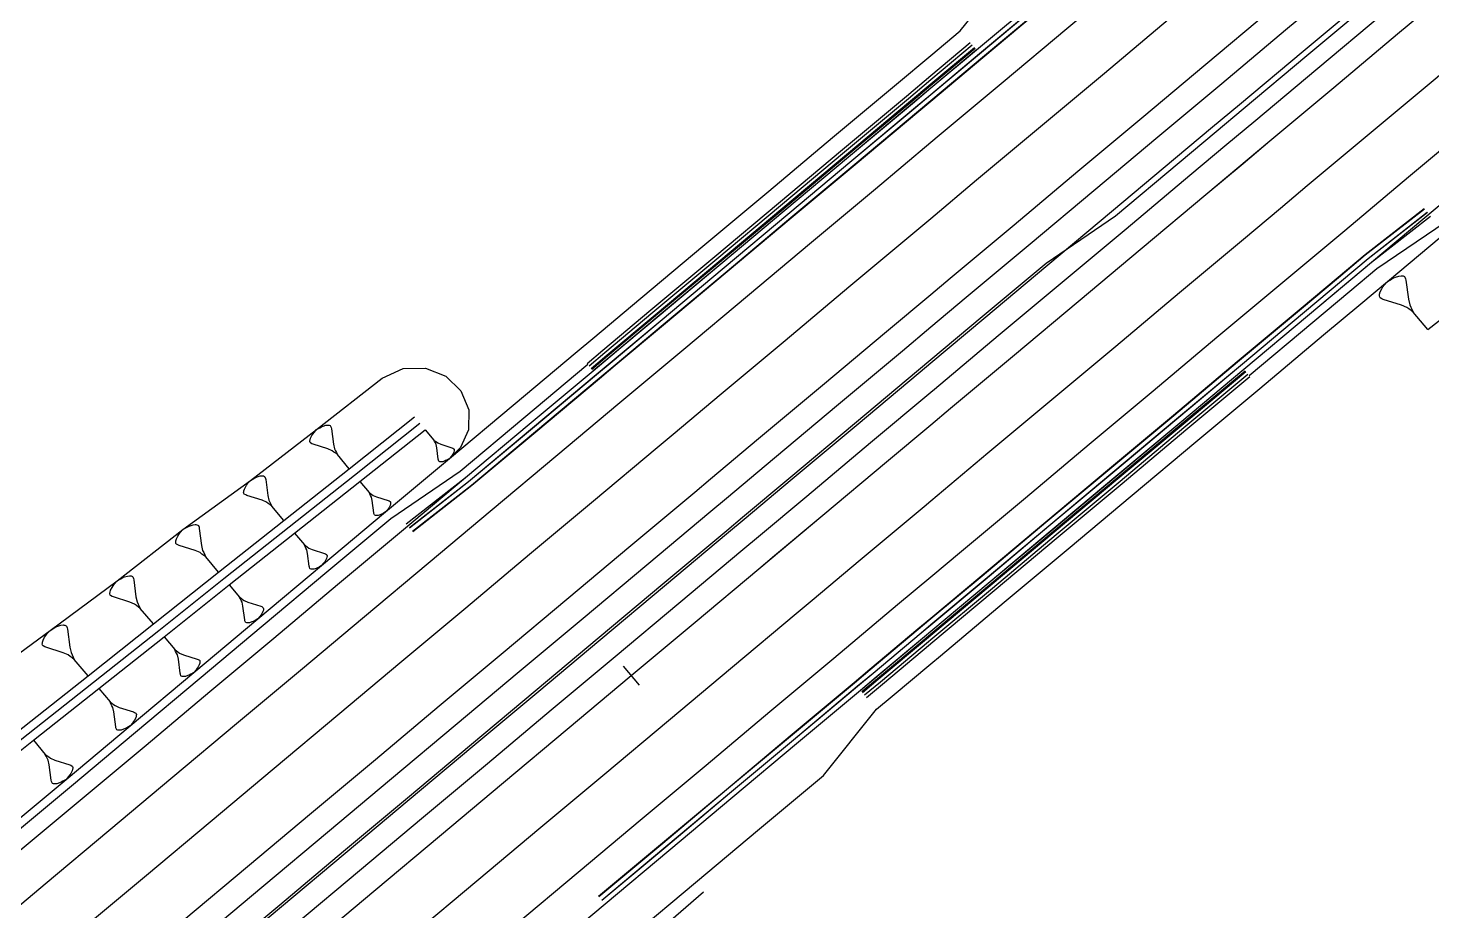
# Model space of a CAD drawing. Extents: x 386614 to 387594, y 803230 to 804419.
# Drawn here: x 386845.8 to 386930.1, y 803439.6 to 803492.6 of the extents above; entities that cross this region are included whole.
import ezdxf

# ---------------------------------------------------------------- set-up
doc = ezdxf.new("R2010")
doc.units = 0
doc.layers.get('0').update_dxf_attribs({"linetype": 'CONTINUOUS'})

msp = doc.modelspace()

# ---------------------------------------------------------------- linework, layer by layer
at = {"color": 1}
for p, q in [((386900, 803489.768), (386902.365, 803491.7481)), ((386900, 803489.1877), (386902.6507, 803491.4069)), ((386900, 803489.0312), (386902.7277, 803491.3149))]:
    msp.add_line(p, q, dxfattribs=at)
at = {"color": 7}
for p, q in [((386900, 803489.5268), (386902.4837, 803491.6063)), ((386900, 803489.2659), (386902.6121, 803491.4529)), ((386927.9008, 803477.6712), (386928.0991, 803477.7361)), ((386928.0991, 803477.7361), (386928.2381, 803477.7513)), ((386928.2381, 803477.7513), (386928.2927, 803477.7465)), ((386928.2927, 803477.7465), (386928.3473, 803477.7417)), ((386928.3473, 803477.7417), (386928.4267, 803477.7071)), ((386928.4267, 803477.7071), (386928.4516, 803477.6774)), ((386926.9699, 803476.7907), (386927.0687, 803476.9745)), ((386927.0687, 803476.9745), (386927.133, 803477.0789)), ((386927.133, 803477.0789), (386927.227, 803477.2081)), ((386927.227, 803477.2081), (386927.4101, 803477.412)), ((386927.4101, 803477.412), (386927.643, 803477.5564)), ((386927.643, 803477.5564), (386927.7868, 803477.6262)), ((386927.7868, 803477.6262), (386927.9008, 803477.6712)), ((386928.4516, 803477.6774), (386928.4965, 803477.5634)), ((386928.4965, 803477.5634), (386928.5166, 803477.479)), ((386928.5166, 803477.479), (386928.6631, 803476.3381)), ((386926.9209, 803476.5474), (386926.9257, 803476.602)), ((386926.9409, 803476.4631), (386926.9209, 803476.5474)), ((386926.9257, 803476.602), (386926.9305, 803476.6566)), ((386926.9305, 803476.6566), (386926.9699, 803476.7907)), ((386926.9658, 803476.4334), (386926.9409, 803476.4631)), ((386927.0701, 803476.3691), (386926.9658, 803476.4334)), ((386927.1496, 803476.3346), (386927.0701, 803476.3691)), ((386928.2471, 803475.9897), (386927.1496, 803476.3346)), ((386928.6631, 803476.3381), (386928.7433, 803476.0008)), ((386928.565, 803475.8515), (386928.2471, 803475.9897)), ((386928.6942, 803475.7575), (386928.565, 803475.8515)), ((386928.8235, 803475.6635), (386928.6942, 803475.7575)), ((386928.7433, 803476.0008), (386928.8131, 803475.8571)), ((386928.8131, 803475.8571), (386928.8829, 803475.7133)), ((386928.9527, 803475.5696), (386928.8235, 803475.6635)), ((386928.8829, 803475.7133), (386928.9527, 803475.5696)), ((386929.8235, 803474.5295), (386928.9527, 803475.5696)), ((386862.9769, 803468.3505), (386863.1259, 803468.5164)), ((386863.1259, 803468.5164), (386863.3153, 803468.6339)), ((386863.3153, 803468.6339), (386863.4323, 803468.6906)), ((386863.4323, 803468.6906), (386863.525, 803468.7272)), ((386863.525, 803468.7272), (386863.6864, 803468.78)), ((386863.6864, 803468.78), (386863.7993, 803468.7924)), ((386863.7993, 803468.7924), (386863.8438, 803468.7885)), ((386863.8438, 803468.7885), (386863.8882, 803468.7845)), ((386863.8882, 803468.7845), (386863.9528, 803468.7564)), ((386863.9528, 803468.7564), (386863.973, 803468.7322)), ((386863.973, 803468.7322), (386864.0096, 803468.6395)), ((386864.0096, 803468.6395), (386864.0259, 803468.5709)), ((386864.0259, 803468.5709), (386864.1451, 803467.6428)), ((386869.6507, 803468.512), (386870.173, 803467.8881)), ((386862.7279, 803467.8131), (386862.7319, 803467.8575)), ((386862.7442, 803467.7445), (386862.7279, 803467.8131)), ((386862.7319, 803467.8575), (386862.7358, 803467.9019)), ((386862.7358, 803467.9019), (386862.7678, 803468.011)), ((386862.7645, 803467.7204), (386862.7442, 803467.7445)), ((386862.8494, 803467.6681), (386862.7645, 803467.7204)), ((386862.7678, 803468.011), (386862.8482, 803468.1605)), ((386862.8482, 803468.1605), (386862.9005, 803468.2454)), ((386862.914, 803467.64), (386862.8494, 803467.6681)), ((386862.9005, 803468.2454), (386862.9769, 803468.3505)), ((386863.8067, 803467.3595), (386862.914, 803467.64)), ((386864.1451, 803467.6428), (386864.2103, 803467.3685)), ((386870.173, 803467.8881), (386870.2505, 803467.8317)), ((386870.2149, 803467.8019), (386870.173, 803467.8881)), ((386870.2568, 803467.7157), (386870.2149, 803467.8019)), ((386870.2505, 803467.8317), (386870.3281, 803467.7753)), ((386870.2986, 803467.6294), (386870.2568, 803467.7157)), ((386870.3467, 803467.4271), (386870.2986, 803467.6294)), ((386870.3281, 803467.7753), (386870.4056, 803467.719)), ((386870.4056, 803467.719), (386870.5963, 803467.6361)), ((386870.5963, 803467.6361), (386871.2546, 803467.4292)), ((386864.0653, 803467.2471), (386863.8067, 803467.3595)), ((386864.1704, 803467.1706), (386864.0653, 803467.2471)), ((386864.2755, 803467.0942), (386864.1704, 803467.1706)), ((386864.2103, 803467.3685), (386864.2671, 803467.2516)), ((386864.2671, 803467.2516), (386864.3239, 803467.1347)), ((386864.3806, 803467.0177), (386864.2755, 803467.0942)), ((386864.3239, 803467.1347), (386864.3806, 803467.0177)), ((386865.089, 803466.1717), (386864.3806, 803467.0177)), ((386870.4346, 803466.7427), (386870.3467, 803467.4271)), ((386871.0983, 803466.783), (386870.9586, 803466.6963)), ((386871.2081, 803466.9053), (386871.0983, 803466.783)), ((386871.2645, 803466.9828), (386871.2081, 803466.9053)), ((386871.2546, 803467.4292), (386871.3022, 803467.4085)), ((386871.3031, 803467.0454), (386871.2645, 803466.9828)), ((386871.3022, 803467.4085), (386871.3648, 803467.37)), ((386871.3623, 803467.1556), (386871.3031, 803467.0454)), ((386871.386, 803467.2361), (386871.3623, 803467.1556)), ((386871.3648, 803467.37), (386871.3797, 803467.3521)), ((386871.3797, 803467.3521), (386871.3918, 803467.3016)), ((386871.3889, 803467.2688), (386871.386, 803467.2361)), ((386871.3918, 803467.3016), (386871.3889, 803467.2688)), ((386870.4466, 803466.6922), (386870.4346, 803466.7427)), ((386870.4736, 803466.6238), (386870.4466, 803466.6922)), ((386870.4885, 803466.606), (386870.4736, 803466.6238)), ((386870.5362, 803466.5852), (386870.4885, 803466.606)), ((386870.5689, 803466.5823), (386870.5362, 803466.5852)), ((386870.6017, 803466.5794), (386870.5689, 803466.5823)), ((386870.685, 803466.5885), (386870.6017, 803466.5794)), ((386870.804, 803466.6275), (386870.685, 803466.5885)), ((386870.8724, 803466.6545), (386870.804, 803466.6275)), ((386870.9586, 803466.6963), (386870.8724, 803466.6545)), ((386858.7923, 803464.9482), (386858.8746, 803465.1013)), ((386858.8746, 803465.1013), (386858.9281, 803465.1883)), ((386858.9281, 803465.1883), (386859.0064, 803465.2959)), ((386859.0064, 803465.2959), (386859.159, 803465.4657)), ((386859.159, 803465.4657), (386859.353, 803465.586)), ((386859.353, 803465.586), (386859.4727, 803465.6442)), ((386859.4727, 803465.6442), (386859.5677, 803465.6816)), ((386859.5677, 803465.6816), (386859.7329, 803465.7357)), ((386859.7329, 803465.7357), (386859.8486, 803465.7484)), ((386859.8486, 803465.7484), (386859.8941, 803465.7443)), ((386859.8941, 803465.7443), (386859.9395, 803465.7403)), ((386859.9395, 803465.7403), (386860.0057, 803465.7115)), ((386860.0057, 803465.7115), (386860.0265, 803465.6868)), ((386860.0265, 803465.6868), (386860.0639, 803465.5918)), ((386860.0639, 803465.5918), (386860.0806, 803465.5216)), ((386860.0806, 803465.5216), (386860.2026, 803464.5712)), ((386865.7309, 803465.405), (386866.2843, 803464.744)), ((386858.7514, 803464.7456), (386858.7555, 803464.7911)), ((386858.7681, 803464.6753), (386858.7514, 803464.7456)), ((386858.7555, 803464.7911), (386858.7595, 803464.8365)), ((386858.7595, 803464.8365), (386858.7923, 803464.9482)), ((386858.7888, 803464.6506), (386858.7681, 803464.6753)), ((386858.8758, 803464.5971), (386858.7888, 803464.6506)), ((386858.942, 803464.5683), (386858.8758, 803464.5971)), ((386859.8561, 803464.2811), (386858.942, 803464.5683)), ((386860.1209, 803464.1659), (386859.8561, 803464.2811)), ((386860.2026, 803464.5712), (386860.2694, 803464.2903)), ((386860.2694, 803464.2903), (386860.3276, 803464.1705)), ((386866.2843, 803464.744), (386866.3664, 803464.6843)), ((386866.3287, 803464.6527), (386866.2843, 803464.744)), ((386866.373, 803464.5613), (386866.3287, 803464.6527)), ((386866.3664, 803464.6843), (386866.4486, 803464.6246)), ((386866.4174, 803464.47), (386866.373, 803464.5613)), ((386866.4683, 803464.2557), (386866.4174, 803464.47)), ((386866.4486, 803464.6246), (386866.5307, 803464.5648)), ((386866.5615, 803463.5306), (386866.4683, 803464.2557)), ((386866.5307, 803464.5648), (386866.7327, 803464.477)), ((386866.7327, 803464.477), (386867.4301, 803464.2579)), ((386867.4301, 803464.2579), (386867.4806, 803464.2359)), ((386867.4806, 803464.2359), (386867.547, 803464.1951)), ((386860.2285, 803464.0877), (386860.1209, 803464.1659)), ((386860.3362, 803464.0094), (386860.2285, 803464.0877)), ((386860.3276, 803464.1705), (386860.3857, 803464.0508)), ((386860.4438, 803463.9311), (386860.3362, 803464.0094)), ((386860.3857, 803464.0508), (386860.4438, 803463.9311)), ((386861.1692, 803463.0648), (386860.4438, 803463.9311)), ((386866.5742, 803463.477), (386866.5615, 803463.5306)), ((386866.6027, 803463.4045), (386866.5742, 803463.477)), ((386866.6185, 803463.3856), (386866.6027, 803463.4045)), ((386866.6691, 803463.3637), (386866.6185, 803463.3856)), ((386866.9528, 803463.4085), (386866.8267, 803463.3672)), ((386867.0252, 803463.437), (386866.9528, 803463.4085)), ((386867.1166, 803463.4814), (386867.0252, 803463.437)), ((386867.2646, 803463.5732), (386867.1166, 803463.4814)), ((386867.381, 803463.7028), (386867.2646, 803463.5732)), ((386867.4407, 803463.7849), (386867.381, 803463.7028)), ((386867.4815, 803463.8512), (386867.4407, 803463.7849)), ((386867.5443, 803463.968), (386867.4815, 803463.8512)), ((386867.5694, 803464.0532), (386867.5443, 803463.968)), ((386867.547, 803464.1951), (386867.5628, 803464.1762)), ((386867.5628, 803464.1762), (386867.5755, 803464.1226)), ((386867.5724, 803464.0879), (386867.5694, 803464.0532)), ((386867.5755, 803464.1226), (386867.5724, 803464.0879)), ((386855.106, 803462.5178), (386855.3128, 803462.6461)), ((386855.3128, 803462.6461), (386855.4405, 803462.7081)), ((386855.4405, 803462.7081), (386855.5418, 803462.748)), ((386855.5418, 803462.748), (386855.7179, 803462.8057)), ((386855.7179, 803462.8057), (386855.8413, 803462.8192)), ((386855.8413, 803462.8192), (386855.8898, 803462.8149)), ((386855.8898, 803462.8149), (386855.9383, 803462.8106)), ((386855.9383, 803462.8106), (386856.0089, 803462.7799)), ((386856.0089, 803462.7799), (386856.031, 803462.7535)), ((386856.031, 803462.7535), (386856.0709, 803462.6523)), ((386856.0709, 803462.6523), (386856.0887, 803462.5774)), ((386856.0887, 803462.5774), (386856.2188, 803461.564)), ((386866.7038, 803463.3606), (386866.6691, 803463.3637)), ((386866.7384, 803463.3575), (386866.7038, 803463.3606)), ((386866.8267, 803463.3672), (386866.7384, 803463.3575)), ((386854.6714, 803461.75), (386854.6757, 803461.7985)), ((386854.6892, 803461.6751), (386854.6714, 803461.75)), ((386854.6757, 803461.7985), (386854.68, 803461.847)), ((386854.68, 803461.847), (386854.715, 803461.966)), ((386854.715, 803461.966), (386854.8028, 803462.1293)), ((386854.8028, 803462.1293), (386854.8599, 803462.222)), ((386854.8599, 803462.222), (386854.9433, 803462.3368)), ((386854.9433, 803462.3368), (386855.106, 803462.5178)), ((386861.8111, 803462.298), (386862.3956, 803461.6)), ((386854.7113, 803461.6487), (386854.6892, 803461.6751)), ((386854.804, 803461.5916), (386854.7113, 803461.6487)), ((386854.8746, 803461.5609), (386854.804, 803461.5916)), ((386855.8493, 803461.2547), (386854.8746, 803461.5609)), ((386856.1317, 803461.1319), (386855.8493, 803461.2547)), ((386856.2464, 803461.0485), (386856.1317, 803461.1319)), ((386856.2188, 803461.564), (386856.29, 803461.2645)), ((386856.3612, 803460.965), (386856.2464, 803461.0485)), ((386856.29, 803461.2645), (386856.352, 803461.1368)), ((386856.352, 803461.1368), (386856.414, 803461.0092)), ((386856.476, 803460.8815), (386856.3612, 803460.965)), ((386856.414, 803461.0092), (386856.476, 803460.8815)), ((386857.2494, 803459.9578), (386856.476, 803460.8815)), ((386862.3956, 803461.6), (386862.4823, 803461.5369)), ((386862.4424, 803461.5035), (386862.3956, 803461.6)), ((386862.4893, 803461.407), (386862.4424, 803461.5035)), ((386862.4823, 803461.5369), (386862.569, 803461.4738)), ((386862.5361, 803461.3105), (386862.4893, 803461.407)), ((386862.5899, 803461.0842), (386862.5361, 803461.3105)), ((386862.569, 803461.4738), (386862.6558, 803461.4107)), ((386862.6883, 803460.3184), (386862.5899, 803461.0842)), ((386862.6558, 803461.4107), (386862.8691, 803461.318)), ((386862.8691, 803461.318), (386863.6057, 803461.0865)), ((386863.6057, 803461.0865), (386863.6591, 803461.0633)), ((386863.6591, 803461.0633), (386863.7291, 803461.0202)), ((386863.7528, 803460.8704), (386863.7263, 803460.7804)), ((386863.7291, 803461.0202), (386863.7458, 803461.0003)), ((386863.7458, 803461.0003), (386863.7592, 803460.9437)), ((386863.756, 803460.907), (386863.7528, 803460.8704)), ((386863.7592, 803460.9437), (386863.756, 803460.907)), ((386862.7017, 803460.2618), (386862.6883, 803460.3184)), ((386862.7319, 803460.1853), (386862.7017, 803460.2618)), ((386862.7486, 803460.1653), (386862.7319, 803460.1853)), ((386862.8019, 803460.1422), (386862.7486, 803460.1653)), ((386862.8386, 803460.1389), (386862.8019, 803460.1422)), ((386862.8752, 803460.1357), (386862.8386, 803460.1389)), ((386862.9684, 803460.1459), (386862.8752, 803460.1357)), ((386863.1016, 803460.1895), (386862.9684, 803460.1459)), ((386863.1781, 803460.2196), (386863.1016, 803460.1895)), ((386863.2746, 803460.2665), (386863.1781, 803460.2196)), ((386863.4309, 803460.3634), (386863.2746, 803460.2665)), ((386863.5538, 803460.5003), (386863.4309, 803460.3634)), ((386863.6169, 803460.587), (386863.5538, 803460.5003)), ((386863.66, 803460.657), (386863.6169, 803460.587)), ((386863.7263, 803460.7804), (386863.66, 803460.657)), ((386850.9144, 803459.1393), (386850.9988, 803459.2553)), ((386850.9988, 803459.2553), (386851.1632, 803459.4383)), ((386851.1632, 803459.4383), (386851.3723, 803459.568)), ((386851.3723, 803459.568), (386851.5013, 803459.6306)), ((386851.5013, 803459.6306), (386851.6037, 803459.671)), ((386851.6037, 803459.671), (386851.7817, 803459.7293)), ((386851.7817, 803459.7293), (386851.9064, 803459.7429)), ((386851.9064, 803459.7429), (386851.9554, 803459.7386)), ((386851.9554, 803459.7386), (386852.0044, 803459.7343)), ((386852.0044, 803459.7343), (386852.0758, 803459.7032)), ((386852.0758, 803459.7032), (386852.0981, 803459.6766)), ((386852.0981, 803459.6766), (386852.1384, 803459.5742)), ((386852.1384, 803459.5742), (386852.1564, 803459.4985)), ((386852.1564, 803459.4985), (386852.288, 803458.4743)), ((386857.8913, 803459.191), (386858.5068, 803458.4559)), ((386850.724, 803458.6622), (386850.7283, 803458.7112)), ((386850.742, 803458.5865), (386850.724, 803458.6622)), ((386850.7283, 803458.7112), (386850.7327, 803458.7602)), ((386850.7327, 803458.7602), (386850.768, 803458.8806)), ((386850.7643, 803458.5599), (386850.742, 803458.5865)), ((386850.858, 803458.5022), (386850.7643, 803458.5599)), ((386850.768, 803458.8806), (386850.8568, 803459.0456)), ((386850.8568, 803459.0456), (386850.9144, 803459.1393)), ((386850.9294, 803458.4712), (386850.858, 803458.5022)), ((386851.9145, 803458.1616), (386850.9294, 803458.4712)), ((386852.288, 803458.4743), (386852.3599, 803458.1716)), ((386858.5068, 803458.4559), (386858.5982, 803458.3895)), ((386858.5562, 803458.3543), (386858.5068, 803458.4559)), ((386858.6055, 803458.2527), (386858.5562, 803458.3543)), ((386858.5982, 803458.3895), (386858.6895, 803458.323)), ((386852.1999, 803458.0376), (386851.9145, 803458.1616)), ((386852.3159, 803457.9532), (386852.1999, 803458.0376)), ((386852.4319, 803457.8688), (386852.3159, 803457.9532)), ((386852.3599, 803458.1716), (386852.4226, 803458.0425)), ((386852.4226, 803458.0425), (386852.4853, 803457.9135)), ((386852.5479, 803457.7844), (386852.4319, 803457.8688)), ((386852.4853, 803457.9135), (386852.5479, 803457.7844)), ((386853.3296, 803456.8508), (386852.5479, 803457.7844)), ((386858.6549, 803458.1511), (386858.6055, 803458.2527)), ((386858.7115, 803457.9127), (386858.6549, 803458.1511)), ((386858.6895, 803458.323), (386858.7809, 803458.2566)), ((386858.8151, 803457.1062), (386858.7115, 803457.9127)), ((386858.7809, 803458.2566), (386859.0056, 803458.1589)), ((386859.0056, 803458.1589), (386859.7813, 803457.9152)), ((386859.7813, 803457.9152), (386859.8375, 803457.8908)), ((386859.8375, 803457.8908), (386859.9112, 803457.8453)), ((386859.9083, 803457.5928), (386859.8385, 803457.4629)), ((386859.9362, 803457.6876), (386859.9083, 803457.5928)), ((386859.9112, 803457.8453), (386859.9288, 803457.8243)), ((386859.9288, 803457.8243), (386859.943, 803457.7647)), ((386859.9396, 803457.7261), (386859.9362, 803457.6876)), ((386859.943, 803457.7647), (386859.9396, 803457.7261)), ((386847.349, 803456.6047), (386847.4848, 803456.6707)), ((386847.4848, 803456.6707), (386847.5926, 803456.7131)), ((386847.5926, 803456.7131), (386847.7801, 803456.7745)), ((386847.7801, 803456.7745), (386847.9114, 803456.7889)), ((386847.9114, 803456.7889), (386847.963, 803456.7844)), ((386847.963, 803456.7844), (386848.0146, 803456.7798)), ((386848.0146, 803456.7798), (386848.0897, 803456.7471)), ((386848.0897, 803456.7471), (386848.1132, 803456.719)), ((386848.1132, 803456.719), (386848.1556, 803456.6113)), ((386858.8293, 803457.0466), (386858.8151, 803457.1062)), ((386858.861, 803456.966), (386858.8293, 803457.0466)), ((386858.8786, 803456.945), (386858.861, 803456.966)), ((386858.9348, 803456.9206), (386858.8786, 803456.945)), ((386858.9734, 803456.9172), (386858.9348, 803456.9206)), ((386859.012, 803456.9138), (386858.9734, 803456.9172)), ((386859.1102, 803456.9245), (386859.012, 803456.9138)), ((386859.2503, 803456.9705), (386859.1102, 803456.9245)), ((386859.3309, 803457.0022), (386859.2503, 803456.9705)), ((386859.4325, 803457.0515), (386859.3309, 803457.0022)), ((386859.5972, 803457.1536), (386859.4325, 803457.0515)), ((386859.7266, 803457.2977), (386859.5972, 803457.1536)), ((386859.793, 803457.3891), (386859.7266, 803457.2977)), ((386859.8385, 803457.4629), (386859.793, 803457.3891)), ((386846.6756, 803455.7543), (386846.7128, 803455.881)), ((386846.7128, 803455.881), (386846.8062, 803456.0547)), ((386846.8062, 803456.0547), (386846.8669, 803456.1534)), ((386846.8669, 803456.1534), (386846.9558, 803456.2755)), ((386846.9558, 803456.2755), (386847.1289, 803456.4682)), ((386847.1289, 803456.4682), (386847.349, 803456.6047)), ((386848.1556, 803456.6113), (386848.1746, 803456.5316)), ((386848.1746, 803456.5316), (386848.3131, 803455.4532)), ((386853.9716, 803456.0841), (386854.6181, 803455.3118)), ((386846.6664, 803455.6511), (386846.671, 803455.7027)), ((386846.6854, 803455.5714), (386846.6664, 803455.6511)), ((386846.671, 803455.7027), (386846.6756, 803455.7543)), ((386846.7089, 803455.5433), (386846.6854, 803455.5714)), ((386846.8075, 803455.4825), (386846.7089, 803455.5433)), ((386846.8826, 803455.4499), (386846.8075, 803455.4825)), ((386847.9199, 803455.124), (386846.8826, 803455.4499)), ((386848.2204, 803454.9933), (386847.9199, 803455.124)), ((386848.3425, 803454.9045), (386848.2204, 803454.9933)), ((386848.3131, 803455.4532), (386848.3889, 803455.1344)), ((386848.3889, 803455.1344), (386848.4548, 803454.9986)), ((386848.4548, 803454.9986), (386848.5208, 803454.8627)), ((386854.6181, 803455.3118), (386854.7141, 803455.242)), ((386854.6699, 803455.2051), (386854.6181, 803455.3118)), ((386854.7218, 803455.0984), (386854.6699, 803455.2051)), ((386854.7141, 803455.242), (386854.81, 803455.1723)), ((386854.7736, 803454.9916), (386854.7218, 803455.0984)), ((386854.8331, 803454.7412), (386854.7736, 803454.9916)), ((386854.81, 803455.1723), (386854.906, 803455.1025)), ((386854.906, 803455.1025), (386855.142, 803454.9999)), ((386855.142, 803454.9999), (386855.9569, 803454.7438)), ((386848.4646, 803454.8157), (386848.3425, 803454.9045)), ((386848.5868, 803454.7269), (386848.4646, 803454.8157)), ((386848.5208, 803454.8627), (386848.5868, 803454.7269)), ((386849.4098, 803453.7438), (386848.5868, 803454.7269)), ((386854.9419, 803453.8941), (386854.8331, 803454.7412)), ((386855.9692, 803454.1912), (386855.8994, 803454.0952)), ((386855.9569, 803454.7438), (386856.0159, 803454.7182)), ((386856.0169, 803454.2687), (386855.9692, 803454.1912)), ((386856.0159, 803454.7182), (386856.0934, 803454.6705)), ((386856.0903, 803454.4052), (386856.0169, 803454.2687)), ((386856.1195, 803454.5047), (386856.0903, 803454.4052)), ((386856.0934, 803454.6705), (386856.1118, 803454.6484)), ((386856.1118, 803454.6484), (386856.1267, 803454.5858)), ((386856.1231, 803454.5453), (386856.1195, 803454.5047)), ((386856.1267, 803454.5858), (386856.1231, 803454.5453)), ((386854.9568, 803453.8315), (386854.9419, 803453.8941)), ((386854.9902, 803453.7468), (386854.9568, 803453.8315)), ((386855.0086, 803453.7247), (386854.9902, 803453.7468)), ((386855.0677, 803453.6991), (386855.0086, 803453.7247)), ((386855.1082, 803453.6955), (386855.0677, 803453.6991)), ((386855.1487, 803453.6919), (386855.1082, 803453.6955)), ((386855.2519, 803453.7032), (386855.1487, 803453.6919)), ((386855.3991, 803453.7514), (386855.2519, 803453.7032)), ((386855.4838, 803453.7848), (386855.3991, 803453.7514)), ((386855.5905, 803453.8366), (386855.4838, 803453.7848)), ((386855.7635, 803453.9439), (386855.5905, 803453.8366)), ((386855.8994, 803454.0952), (386855.7635, 803453.9439)), ((386850.0518, 803452.9771), (386850.7294, 803452.1678)), ((386850.7294, 803452.1678), (386850.83, 803452.0946)), ((386850.7837, 803452.0559), (386850.7294, 803452.1678)), ((386850.838, 803451.9441), (386850.7837, 803452.0559)), ((386850.83, 803452.0946), (386850.9305, 803452.0215)), ((386850.8923, 803451.8322), (386850.838, 803451.9441)), ((386850.9547, 803451.5698), (386850.8923, 803451.8322)), ((386850.9305, 803452.0215), (386851.0311, 803451.9484)), ((386851.0311, 803451.9484), (386851.2785, 803451.8408)), ((386851.2785, 803451.8408), (386852.1325, 803451.5725)), ((386851.0688, 803450.6819), (386850.9547, 803451.5698)), ((386852.0722, 803450.8927), (386851.9297, 803450.7341)), ((386852.1454, 803450.9933), (386852.0722, 803450.8927)), ((386852.1325, 803451.5725), (386852.1943, 803451.5456)), ((386852.1954, 803451.0745), (386852.1454, 803450.9933)), ((386852.1943, 803451.5456), (386852.2755, 803451.4956)), ((386852.2723, 803451.2176), (386852.1954, 803451.0745)), ((386852.3029, 803451.3219), (386852.2723, 803451.2176)), ((386852.2755, 803451.4956), (386852.2949, 803451.4725)), ((386852.2949, 803451.4725), (386852.3105, 803451.4069)), ((386852.3067, 803451.3644), (386852.3029, 803451.3219)), ((386852.3105, 803451.4069), (386852.3067, 803451.3644)), ((386851.0844, 803450.6163), (386851.0688, 803450.6819)), ((386851.1193, 803450.5276), (386851.0844, 803450.6163)), ((386851.1387, 803450.5044), (386851.1193, 803450.5276)), ((386851.2005, 803450.4775), (386851.1387, 803450.5044)), ((386851.243, 803450.4738), (386851.2005, 803450.4775)), ((386851.2855, 803450.47), (386851.243, 803450.4738)), ((386851.3936, 803450.4819), (386851.2855, 803450.47)), ((386851.5479, 803450.5324), (386851.3936, 803450.4819)), ((386851.6367, 803450.5674), (386851.5479, 803450.5324)), ((386851.7485, 803450.6217), (386851.6367, 803450.5674)), ((386851.9297, 803450.7341), (386851.7485, 803450.6217)), ((386846.132, 803449.8701), (386846.8407, 803449.0237)), ((386846.8407, 803449.0237), (386846.9458, 803448.9472)), ((386846.8975, 803448.9067), (386846.8407, 803449.0237)), ((386846.9543, 803448.7897), (386846.8975, 803448.9067)), ((386846.9458, 803448.9472), (386847.051, 803448.8707)), ((386847.0111, 803448.6728), (386846.9543, 803448.7897)), ((386847.0763, 803448.3983), (386847.0111, 803448.6728)), ((386847.051, 803448.8707), (386847.1562, 803448.7942)), ((386847.1956, 803447.4697), (386847.0763, 803448.3983)), ((386847.1562, 803448.7942), (386847.4149, 803448.6818)), ((386847.4149, 803448.6818), (386848.308, 803448.4011)), ((386848.308, 803448.4011), (386848.3727, 803448.373)), ((386848.3727, 803448.373), (386848.4577, 803448.3207)), ((386848.4577, 803448.3207), (386848.4779, 803448.2965)), ((386848.4779, 803448.2965), (386848.4942, 803448.2279)), ((386848.4942, 803448.2279), (386848.4903, 803448.1835)), ((386847.2119, 803447.4011), (386847.1956, 803447.4697)), ((386847.2485, 803447.3083), (386847.2119, 803447.4011)), ((386847.9065, 803447.4068), (386847.7895, 803447.3499)), ((386848.096, 803447.5243), (386847.9065, 803447.4068)), ((386848.2451, 803447.6902), (386848.096, 803447.5243)), ((386848.3216, 803447.7954), (386848.2451, 803447.6902)), ((386848.3739, 803447.8803), (386848.3216, 803447.7954)), ((386848.4543, 803448.0299), (386848.3739, 803447.8803)), ((386848.4863, 803448.139), (386848.4543, 803448.0299)), ((386848.4903, 803448.1835), (386848.4863, 803448.139)), ((386847.2687, 803447.2841), (386847.2485, 803447.3083)), ((386847.3334, 803447.256), (386847.2687, 803447.2841)), ((386847.3778, 803447.2521), (386847.3334, 803447.256)), ((386847.4223, 803447.2481), (386847.3778, 803447.2521)), ((386847.5353, 803447.2605), (386847.4223, 803447.2481)), ((386847.6967, 803447.3134), (386847.5353, 803447.2605)), ((386847.7895, 803447.3499), (386847.6967, 803447.3134))]:
    msp.add_line(p, q, dxfattribs=at)
at = {"color": 3}
msp.add_line((386881.5301, 803454.3234), (386882.493, 803453.1733), dxfattribs=at)
at = {"color": 1, "linetype": 'CONTINUOUS'}
for points in [[(386900, 803454.4628), (386900.5742, 803454.9435), (386904.4079, 803458.1533), (386908.2416, 803461.3631), (386912.0753, 803464.5729), (386915.909, 803467.7826), (386919.7427, 803470.9924), (386923.5764, 803474.2022), (386925.8007, 803476.0645), (386927.4101, 803477.412), (386931.2438, 803480.6218), (386935.0776, 803483.8315), (386938.9113, 803487.0413), (386942.745, 803490.2511), (386946.5787, 803493.4609), (386950.4124, 803496.6706), (386953.9149, 803499.6031), (386954.2461, 803499.8804), (386954.3889, 803500)], [(386900, 803472.5263), (386903.1842, 803475.1922), (386907.0179, 803478.402), (386910.8516, 803481.6118), (386914.6853, 803484.8216), (386916.9097, 803486.6839), (386918.5191, 803488.0314), (386922.3528, 803491.2411), (386926.1865, 803494.4509), (386930.0202, 803497.6607), (386932.8142, 803500)], [(386900, 803472.7219), (386903.0879, 803475.3073), (386906.9216, 803478.517), (386911.0763, 803481.3434), (386914.91, 803484.5532), (386917.1343, 803486.4155), (386918.7437, 803487.763), (386922.5774, 803490.9728), (386926.4112, 803494.1825), (386930.2449, 803497.3923), (386933.3594, 803500)], [(386900, 803490.981), (386901.768, 803492.4612), (386904.9597, 803496.4377), (386907.184, 803498.3), (386908.7934, 803499.6475), (386909.2145, 803500)], [(386919.1008, 803471.7592), (386922.9345, 803474.9689), (386925.1588, 803476.8313), (386926.7682, 803478.1787), (386930.9229, 803481.0051), (386934.7566, 803484.2149), (386938.5903, 803487.4247), (386942.424, 803490.6345), (386946.2577, 803493.8442), (386950.0914, 803497.054), (386953.5939, 803499.9865), (386953.6101, 803500)], [(386844.2623, 803444.3145), (386848.096, 803447.5243), (386851.9297, 803450.7341), (386855.7635, 803453.9439), (386859.5972, 803457.1536), (386863.4309, 803460.3634), (386867.2646, 803463.5732), (386871.0983, 803466.783), (386874.932, 803469.9928), (386878.7657, 803473.2025), (386879.7119, 803473.9947), (386882.5994, 803476.4123), (386886.4331, 803479.6221), (386890.2668, 803482.8319), (386894.1005, 803486.0416), (386897.9343, 803489.2514), (386900, 803490.981)], [(386879.3627, 803472.4895), (386880.3089, 803473.2816), (386883.1964, 803475.6992), (386887.0301, 803478.909), (386890.8639, 803482.1188), (386894.6976, 803485.3286), (386898.5313, 803488.5383), (386900, 803489.768)], [(386879.6484, 803472.1483), (386880.5946, 803472.9404), (386883.4821, 803475.358), (386887.3158, 803478.5678), (386891.1495, 803481.7776), (386894.9832, 803484.9874), (386898.8169, 803488.1971), (386900, 803489.1877)], [(386879.7254, 803472.0562), (386880.6716, 803472.8484), (386883.5591, 803475.266), (386887.3928, 803478.4758), (386891.2266, 803481.6856), (386895.0603, 803484.8954), (386898.894, 803488.1051), (386900, 803489.0312)], [(386845.5823, 803427.1606), (386849.416, 803430.3704), (386853.2497, 803433.5801), (386857.0834, 803436.7899), (386860.9171, 803439.9997), (386864.7508, 803443.2095), (386868.5845, 803446.4193), (386872.4182, 803449.629), (386876.252, 803452.8388), (386880.0857, 803456.0486), (386883.9194, 803459.2584), (386887.7531, 803462.4681), (386888.6992, 803463.2603), (386891.5868, 803465.6779), (386895.4205, 803468.8877), (386899.2542, 803472.0975), (386900, 803472.7219)], [(386823.8813, 803426.5984), (386825.4148, 803427.8823), (386829.2485, 803431.092), (386833.0822, 803434.3018), (386836.9159, 803437.5116), (386840.7496, 803440.7214), (386844.5833, 803443.9312), (386848.417, 803447.1409), (386852.2507, 803450.3507), (386856.0844, 803453.5605), (386859.9181, 803456.7703), (386863.7518, 803459.98), (386867.5856, 803463.1898), (386871.7402, 803466.0162), (386875.574, 803469.226), (386879.4077, 803472.4358)], [(386845.6786, 803427.0456), (386849.5123, 803430.2554), (386853.346, 803433.4651), (386857.1797, 803436.6749), (386861.0134, 803439.8847), (386864.8471, 803443.0945), (386868.6808, 803446.3042), (386872.5145, 803449.514), (386876.3483, 803452.7238), (386880.182, 803455.9336), (386884.0157, 803459.1434), (386887.8494, 803462.3531), (386888.7955, 803463.1453), (386891.6831, 803465.5629), (386895.5168, 803468.7727), (386899.3505, 803471.9825), (386900, 803472.5263)], [(386900, 803456.4126), (386903.4482, 803459.2996), (386907.2819, 803462.5094), (386911.1156, 803465.7191), (386914.9493, 803468.9289), (386918.783, 803472.1387)], [(386900, 803456.2561), (386903.5252, 803459.2076), (386907.3589, 803462.4174), (386911.1926, 803465.6271), (386915.0263, 803468.8369), (386918.86, 803472.0467)], [(386900, 803455.6757), (386903.8109, 803458.8664), (386907.6446, 803462.0762), (386911.4783, 803465.2859), (386915.312, 803468.4957), (386919.1457, 803471.7055)], [(386837.6505, 803444.4229), (386841.5702, 803447.5299), (386845.49, 803450.6369), (386849.4098, 803453.7438), (386853.3296, 803456.8508), (386857.2494, 803459.9578), (386861.1692, 803463.0648), (386865.089, 803466.1717), (386869.0087, 803469.2787)], [(386895.7807, 803452.88), (386896.7269, 803453.6722), (386899.6144, 803456.0898), (386900, 803456.4126)], [(386895.8578, 803452.788), (386896.8039, 803453.5802), (386899.6915, 803455.9978), (386900, 803456.2561)], [(386896.1434, 803452.4468), (386897.0896, 803453.239), (386899.9772, 803455.6566), (386900, 803455.6757)], [(386836.5082, 803400), (386839.8768, 803402.8203), (386843.7105, 803406.0301), (386847.5442, 803409.2399), (386851.3779, 803412.4497), (386855.2116, 803415.6595), (386859.0453, 803418.8692), (386862.879, 803422.079), (386866.7127, 803425.2888), (386870.5465, 803428.4986), (386874.3802, 803431.7083), (386878.2139, 803434.9181), (386882.0476, 803438.1279), (386885.8813, 803441.3377), (386889.715, 803444.5475), (386893.5487, 803447.7572), (386896.7405, 803451.7338), (386897.6866, 803452.5259), (386900, 803454.4628)]]:
    msp.add_lwpolyline(points, dxfattribs=at)
at = {"color": 2, "linetype": 'CONTINUOUS'}
for points in [[(386900, 803456.4191), (386903.4449, 803459.3034), (386907.2787, 803462.5132), (386911.1124, 803465.723), (386914.9461, 803468.9328), (386918.7798, 803472.1425), (386922.6135, 803475.3523), (386926.4472, 803478.5621), (386930.2809, 803481.7719), (386934.1146, 803484.9816), (386937.9483, 803488.1914), (386941.782, 803491.4012), (386945.6157, 803494.611), (386949.4495, 803497.8208), (386952.0523, 803500)], [(386900, 803474.6782), (386902.125, 803476.4574), (386905.9587, 803479.6671), (386909.7924, 803482.8769), (386913.6261, 803486.0867), (386917.4598, 803489.2965), (386921.2935, 803492.5063), (386925.1272, 803495.716), (386928.961, 803498.9258), (386930.2439, 803500)], [(386900, 803470.7656), (386900.2171, 803470.9474), (386904.0509, 803474.1571), (386907.8846, 803477.3669), (386911.7183, 803480.5767), (386915.552, 803483.7865), (386917.7763, 803485.6488), (386919.3857, 803486.9963), (386923.2194, 803490.206), (386927.0531, 803493.4158), (386930.8868, 803496.6256), (386934.7205, 803499.8354), (386934.9172, 803500)], [(386900, 803489.0246), (386902.7309, 803491.3111), (386906.5646, 803494.5209), (386910.3983, 803497.7306), (386913.1088, 803500)], [(386845.2253, 803443.1644), (386849.059, 803446.3742), (386852.8927, 803449.584), (386856.7264, 803452.7937), (386860.5601, 803456.0035), (386864.3938, 803459.2133), (386868.2275, 803462.4231), (386872.0612, 803465.6329), (386875.8949, 803468.8426), (386879.7286, 803472.0524), (386883.5623, 803475.2622), (386887.3961, 803478.472), (386891.2298, 803481.6817), (386895.0635, 803484.8915), (386898.8972, 803488.1013), (386900, 803489.0246)], [(386844.6193, 803428.3107), (386848.4531, 803431.5205), (386852.2868, 803434.7303), (386856.1205, 803437.94), (386859.9542, 803441.1498), (386863.7879, 803444.3596), (386867.6216, 803447.5694), (386871.4553, 803450.7791), (386875.289, 803453.9889), (386879.1227, 803457.1987), (386882.9564, 803460.4085), (386886.7902, 803463.6183), (386887.7363, 803464.4104), (386890.6239, 803466.828), (386894.4576, 803470.0378), (386898.2913, 803473.2476), (386900, 803474.6782)], [(386842.7115, 803422.8007), (386846.5452, 803426.0105), (386850.3789, 803429.2203), (386854.2126, 803432.43), (386858.0463, 803435.6398), (386861.8801, 803438.8496), (386865.7138, 803442.0594), (386869.5475, 803445.2691), (386873.3812, 803448.4789), (386877.2149, 803451.6887), (386881.0486, 803454.8985), (386884.8823, 803458.1083), (386888.716, 803461.318), (386889.6622, 803462.1102), (386892.5497, 803464.5278), (386896.3834, 803467.7376), (386900, 803470.7656)], [(386832.6138, 803400), (386834.4382, 803401.5274), (386838.2719, 803404.7372), (386842.1056, 803407.947), (386845.9393, 803411.1568), (386849.773, 803414.3665), (386853.6067, 803417.5763), (386857.4404, 803420.7861), (386861.2741, 803423.9959), (386865.1079, 803427.2056), (386868.9416, 803430.4154), (386872.7753, 803433.6252), (386876.609, 803436.835), (386880.4427, 803440.0448), (386884.2764, 803443.2545), (386888.1101, 803446.4643), (386891.9438, 803449.6741), (386895.7775, 803452.8839), (386899.6112, 803456.0936), (386900, 803456.4191)]]:
    msp.add_lwpolyline(points, dxfattribs=at)
at = {"color": 7, "linetype": 'CONTINUOUS'}
for points in [[(386900, 803459.6797), (386901.8401, 803461.2203), (386905.6738, 803464.4301), (386909.5075, 803467.6398), (386913.3412, 803470.8496), (386917.1749, 803474.0594), (386921.0086, 803477.2692), (386924.8423, 803480.4789), (386928.676, 803483.6887), (386932.5097, 803486.8985), (386936.3434, 803490.1083), (386940.1772, 803493.3181), (386944.0109, 803496.5278), (386947.8446, 803499.7376), (386948.158, 803500)], [(386900, 803464.2445), (386903.4269, 803467.1137), (386907.2606, 803470.3234), (386911.0943, 803473.5332), (386914.9281, 803476.743), (386918.7618, 803479.9528), (386920.9861, 803481.8151), (386922.5955, 803483.1625), (386926.4292, 803486.3723), (386930.2629, 803489.5821), (386934.0966, 803492.7919), (386937.9303, 803496.0017), (386941.764, 803499.2114), (386942.7059, 803500)], [(386900, 803476.6345), (386901.1621, 803477.6075), (386904.9958, 803480.8173), (386908.8295, 803484.027), (386912.6632, 803487.2368), (386916.4969, 803490.4466), (386920.3306, 803493.6564), (386924.1643, 803496.8661), (386927.9073, 803500)], [(386900, 803468.8092), (386901.1801, 803469.7973), (386905.0138, 803473.007), (386908.8475, 803476.2168), (386912.6812, 803479.4266), (386916.5149, 803482.6364), (386920.3486, 803485.8461), (386924.1823, 803489.0559), (386928.016, 803492.2657), (386931.8498, 803495.4755), (386935.6835, 803498.6852), (386937.2538, 803500)], [(386900, 803481.1993), (386902.7489, 803483.5009), (386906.5826, 803486.7106), (386910.4163, 803489.9204), (386914.25, 803493.1302), (386918.0838, 803496.34), (386921.9175, 803499.5497), (386922.4552, 803500)], [(386900, 803485.7641), (386900.5021, 803486.1845), (386904.3358, 803489.3942), (386908.1695, 803492.604), (386912.0032, 803495.8138), (386915.8369, 803499.0236), (386917.0032, 803500)], [(386900, 803489.0246), (386902.7309, 803491.3111), (386906.5646, 803494.5209), (386908.7889, 803496.3832), (386910.3983, 803497.7307), (386913.1088, 803500)], [(386900, 803488.6334), (386902.9235, 803491.0811), (386906.7572, 803494.2908), (386908.9815, 803496.1532), (386910.5909, 803497.5006), (386913.5761, 803500)], [(386900, 803488.6399), (386902.9203, 803491.0849), (386906.754, 803494.2947), (386908.9783, 803496.157), (386910.5877, 803497.5045), (386913.5683, 803500)], [(386900, 803488.2421), (386903.1161, 803490.851), (386906.9498, 803494.0608), (386909.1741, 803495.9231), (386910.7835, 803497.2706), (386914.0434, 803500)], [(386900, 803488.2747), (386903.1, 803490.8702), (386906.9337, 803494.08), (386909.158, 803495.9423), (386910.7674, 803497.2898), (386914.0045, 803500)], [(386929.8235, 803474.5295), (386933.7651, 803477.6104), (386937.7067, 803480.6914), (386941.6482, 803483.7723), (386945.5898, 803486.8533), (386949.5314, 803489.9342), (386953.473, 803493.0151), (386957.074, 803495.8299), (386957.4146, 803496.0961), (386961.3561, 803499.177), (386962.409, 803500)], [(386879.4815, 803472.3476), (386880.4276, 803473.1398), (386883.3152, 803475.5574), (386887.1489, 803478.7672), (386890.9826, 803481.9769), (386894.8163, 803485.1867), (386898.65, 803488.3965), (386900, 803489.5268)], [(386868.5146, 803462.8591), (386872.0612, 803465.6329), (386875.8949, 803468.8426), (386879.7287, 803472.0524), (386880.6748, 803472.8446), (386883.5624, 803475.2622), (386887.3961, 803478.4719), (386891.2298, 803481.6817), (386895.0635, 803484.8915), (386898.8972, 803488.1013), (386900, 803489.0246)], [(386879.6099, 803472.1943), (386880.556, 803472.9864), (386883.4436, 803475.404), (386887.2773, 803478.6138), (386891.111, 803481.8236), (386894.9447, 803485.0334), (386898.7784, 803488.2432), (386900, 803489.2659)], [(386868.7039, 803462.6329), (386872.2506, 803465.4067), (386876.0843, 803468.6164), (386879.918, 803471.8262), (386880.8642, 803472.6184), (386883.7517, 803475.036), (386887.5855, 803478.2458), (386891.4192, 803481.4555), (386895.2529, 803484.6653), (386899.0866, 803487.8751), (386900, 803488.6399)], [(386868.7072, 803462.6291), (386872.2538, 803465.4029), (386876.0875, 803468.6126), (386879.9212, 803471.8224), (386880.8674, 803472.6145), (386883.755, 803475.0321), (386887.5887, 803478.2419), (386891.4224, 803481.4517), (386895.2561, 803484.6615), (386899.0898, 803487.8713), (386900, 803488.6334)], [(386868.8837, 803462.4182), (386872.4303, 803465.192), (386876.2641, 803468.4018), (386880.0978, 803471.6115), (386881.0439, 803472.4037), (386883.9315, 803474.8213), (386887.7652, 803478.0311), (386891.5989, 803481.2409), (386895.4326, 803484.4506), (386899.2663, 803487.6604), (386900, 803488.2747)], [(386868.8997, 803462.3991), (386872.4464, 803465.1728), (386876.2801, 803468.3826), (386880.1138, 803471.5923), (386881.06, 803472.3845), (386883.9475, 803474.8021), (386887.7812, 803478.0119), (386891.615, 803481.2217), (386895.4487, 803484.4315), (386899.2824, 803487.6413), (386900, 803488.2421)], [(386842.9964, 803438.0378), (386846.8301, 803441.2476), (386850.6639, 803444.4573), (386854.4976, 803447.6671), (386858.3313, 803450.8769), (386862.165, 803454.0867), (386865.9987, 803457.2965), (386869.8324, 803460.5062), (386873.6661, 803463.716), (386877.4998, 803466.9258), (386881.3335, 803470.1356), (386885.1672, 803473.3453), (386889.0009, 803476.5551), (386892.8347, 803479.7649), (386896.6684, 803482.9747), (386900, 803485.7641)], [(386845.2433, 803435.3542), (386849.077, 803438.564), (386852.9107, 803441.7737), (386856.7444, 803444.9835), (386860.5781, 803448.1933), (386864.4118, 803451.4031), (386868.2455, 803454.6129), (386872.0792, 803457.8226), (386875.913, 803461.0324), (386879.7467, 803464.2422), (386883.5804, 803467.452), (386884.5265, 803468.2441), (386887.4141, 803470.6617), (386891.2478, 803473.8715), (386895.0815, 803477.0813), (386898.9152, 803480.2911), (386900, 803481.1993)], [(386900, 803457.2017), (386903.0598, 803459.7635), (386906.8935, 803462.9732), (386910.7272, 803466.183), (386914.5609, 803469.3928), (386918.3946, 803472.6026), (386922.2283, 803475.8124), (386924.4526, 803477.6747), (386926.062, 803479.0221), (386929.6087, 803481.7959)], [(386900, 803457.1691), (386903.0758, 803459.7443), (386906.9095, 803462.9541), (386910.7432, 803466.1639), (386914.577, 803469.3736), (386918.4107, 803472.5834), (386922.2444, 803475.7932), (386924.4687, 803477.6555), (386926.0781, 803479.003), (386929.6247, 803481.7768)], [(386900, 803456.8104), (386903.2524, 803459.5334), (386907.0861, 803462.7432), (386910.9198, 803465.953), (386914.7535, 803469.1628), (386918.5872, 803472.3726), (386922.4209, 803475.5823), (386924.6452, 803477.4446), (386926.2546, 803478.7921), (386929.8012, 803481.5659)], [(386900, 803456.8039), (386903.2556, 803459.5296), (386907.0893, 803462.7394), (386910.923, 803465.9492), (386914.7567, 803469.1589), (386918.5904, 803472.3687), (386922.4241, 803475.5785), (386924.6484, 803477.4408), (386926.2578, 803478.7883), (386929.8045, 803481.5621)], [(386900, 803456.4191), (386903.4449, 803459.3034), (386907.2787, 803462.5132), (386911.1124, 803465.723), (386914.9461, 803468.9328), (386918.7798, 803472.1425), (386922.6135, 803475.3523), (386924.8378, 803477.2146), (386926.4472, 803478.5621), (386929.9938, 803481.3359)], [(386843.6564, 803429.4608), (386847.4901, 803432.6706), (386851.3238, 803435.8804), (386855.1575, 803439.0901), (386858.9913, 803442.2999), (386862.825, 803445.5097), (386866.6587, 803448.7195), (386870.4924, 803451.9293), (386874.3261, 803455.139), (386878.1598, 803458.3488), (386881.9935, 803461.5586), (386885.8272, 803464.7684), (386886.7734, 803465.5605), (386889.6609, 803467.9781), (386893.4946, 803471.1879), (386897.3283, 803474.3977), (386900, 803476.6345)], [(386900, 803456.1779), (386903.5637, 803459.1616), (386907.3974, 803462.3714), (386911.2311, 803465.5811), (386915.0648, 803468.7909), (386918.8985, 803472.0007)], [(386900, 803455.917), (386903.6921, 803459.0082), (386907.5258, 803462.218), (386911.3595, 803465.4278), (386915.1932, 803468.6376), (386919.0269, 803471.8473)], [(386835.0561, 803447.5217), (386839.0784, 803450.5061), (386843.0992, 803453.4924), (386847.1289, 803456.4682), (386851.1632, 803459.4383), (386855.106, 803462.5178), (386859.159, 803465.4657), (386863.1259, 803468.5164), (386867.0613, 803471.6047)], [(386817.8153, 803400), (386820.6722, 803402.3919), (386824.5059, 803405.6017), (386828.3396, 803408.8115), (386832.1733, 803412.0213), (386836.007, 803415.231), (386839.8407, 803418.4408), (386843.6744, 803421.6506), (386847.5081, 803424.8604), (386851.3419, 803428.0701), (386855.1756, 803431.2799), (386859.0093, 803434.4897), (386862.843, 803437.6995), (386866.6767, 803440.9093), (386870.5104, 803444.119), (386874.3441, 803447.3288), (386878.1778, 803450.5386), (386882.0115, 803453.7484), (386885.8452, 803456.9581), (386889.679, 803460.1679), (386893.5127, 803463.3777), (386897.3464, 803466.5875), (386900, 803468.8092)], [(386837.9714, 803444.0396), (386841.8912, 803447.1465), (386845.811, 803450.2535), (386849.7308, 803453.3605), (386853.6506, 803456.4674), (386857.5704, 803459.5744), (386861.4902, 803462.6814), (386865.4099, 803465.7884), (386869.3297, 803468.8953)], [(386838.2924, 803443.6562), (386842.2122, 803446.7632), (386846.132, 803449.8701), (386850.0518, 803452.9771), (386853.9716, 803456.0841), (386857.8913, 803459.191), (386861.8111, 803462.298), (386865.7309, 803465.405), (386869.6507, 803468.512)], [(386823.2674, 803400), (386826.7527, 803402.9181), (386830.5864, 803406.1279), (386834.4202, 803409.3377), (386838.2539, 803412.5474), (386842.0876, 803415.7572), (386845.9213, 803418.967), (386849.755, 803422.1768), (386853.5887, 803425.3865), (386857.4224, 803428.5963), (386861.2561, 803431.8061), (386865.0898, 803435.0159), (386868.9235, 803438.2257), (386872.7572, 803441.4354), (386876.591, 803444.6452), (386880.4247, 803447.855), (386884.2584, 803451.0648), (386888.0921, 803454.2745), (386891.9258, 803457.4843), (386892.872, 803458.2765), (386895.7595, 803460.6941), (386899.5932, 803463.9039), (386900, 803464.2445)], [(386828.7195, 803400), (386828.9996, 803400.2345), (386832.8333, 803403.4443), (386836.667, 803406.6541), (386840.5007, 803409.8638), (386844.3344, 803413.0736), (386848.1681, 803416.2834), (386852.0018, 803419.4932), (386855.8355, 803422.7029), (386859.6693, 803425.9127), (386863.503, 803429.1225), (386867.3367, 803432.3323), (386871.1704, 803435.5421), (386875.0041, 803438.7518), (386878.8378, 803441.9616), (386882.6715, 803445.1714), (386886.5052, 803448.3812), (386890.3389, 803451.5909), (386894.1726, 803454.8007), (386898.0063, 803458.0105), (386900, 803459.6797)], [(386880.0575, 803440.5048), (386883.8912, 803443.7146), (386887.7249, 803446.9244), (386891.5586, 803450.1341), (386895.3924, 803453.3439), (386896.3385, 803454.1361), (386899.2261, 803456.5537), (386900, 803457.2017)], [(386880.0736, 803440.4856), (386883.9073, 803443.6954), (386887.741, 803446.9052), (386891.5747, 803450.115), (386895.4084, 803453.3247), (386896.3546, 803454.1169), (386899.2421, 803456.5345), (386900, 803457.1691)], [(386880.2501, 803440.2748), (386884.0838, 803443.4846), (386887.9175, 803446.6943), (386891.7512, 803449.9041), (386895.5849, 803453.1139), (386896.5311, 803453.9061), (386899.4187, 803456.3237), (386900, 803456.8104)], [(386880.2533, 803440.2709), (386884.087, 803443.4807), (386887.9207, 803446.6905), (386891.7544, 803449.9003), (386895.5882, 803453.1101), (386896.5343, 803453.9022), (386899.4219, 803456.3198), (386900, 803456.8039)], [(386880.4427, 803440.0448), (386884.2764, 803443.2545), (386888.1101, 803446.4643), (386891.9438, 803449.6741), (386895.7775, 803452.8839), (386896.7237, 803453.676), (386899.6112, 803456.0936), (386900, 803456.4191)], [(386895.8963, 803452.742), (386896.8425, 803453.5342), (386899.73, 803455.9518), (386900, 803456.1779)], [(386896.0247, 803452.5887), (386896.9708, 803453.3808), (386899.8584, 803455.7985), (386900, 803455.917)], [(386859.8546, 803417.9027), (386863.6411, 803421.1688), (386867.4276, 803424.4349), (386871.2142, 803427.7011), (386875.0007, 803430.9672), (386878.7872, 803434.2334), (386882.5737, 803437.4995), (386886.3602, 803440.7657)]]:
    msp.add_lwpolyline(points, dxfattribs=at)
at = {"color": 3, "linetype": 'CONTINUOUS'}
for points in [[(386900, 803468.8092), (386901.1801, 803469.7973), (386905.0138, 803473.007), (386908.8475, 803476.2168), (386912.6812, 803479.4266), (386916.5149, 803482.6364), (386918.7392, 803484.4987), (386920.3486, 803485.8461), (386924.1823, 803489.0559), (386928.016, 803492.2657), (386931.8498, 803495.4755), (386935.6835, 803498.6852), (386937.2538, 803500)], [(386817.8153, 803400), (386820.6722, 803402.3919), (386824.5059, 803405.6017), (386828.3396, 803408.8115), (386832.1733, 803412.0213), (386836.007, 803415.231), (386839.8407, 803418.4408), (386843.6744, 803421.6506), (386847.5081, 803424.8604), (386851.3419, 803428.0701), (386855.1756, 803431.2799), (386859.0093, 803434.4897), (386862.843, 803437.6995), (386866.6767, 803440.9093), (386870.5104, 803444.119), (386874.3441, 803447.3288), (386878.1778, 803450.5386), (386882.0115, 803453.7484), (386885.8452, 803456.9581), (386889.679, 803460.1679), (386890.6251, 803460.9601), (386893.5127, 803463.3777), (386897.3464, 803466.5875), (386900, 803468.8092)]]:
    msp.add_lwpolyline(points, dxfattribs=at)
at = {"color": 252, "linetype": 'CONTINUOUS'}
msp.add_lwpolyline([(386867.0641, 803471.6057), (386868.3274, 803472.1793), (386869.6753, 803472.2119), (386870.8919, 803471.7288), (386871.7942, 803470.8356), (386872.2598, 803469.6966), (386872.2425, 803468.5055), (386871.7756, 803467.4525), (386871.0997, 803466.7835)], dxfattribs=at)

doc.saveas('drawing.dxf')
